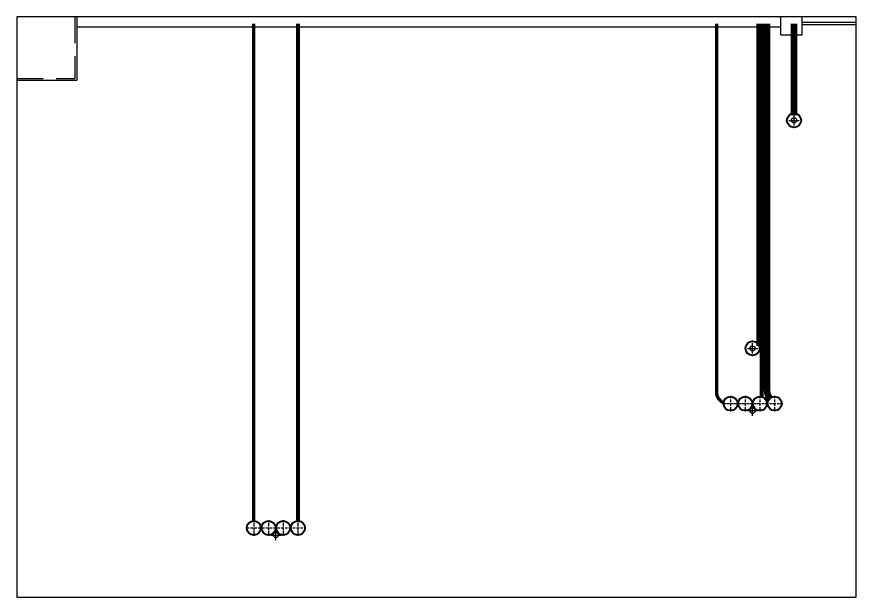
# Model space of a CAD drawing. Header units: millimetres. Extents: x -36531 to 56557, y -58468 to 154.
# Drawn here: x 14293 to 18343, y -31338 to -28538 of the extents above; entities that cross this region are included whole.
import ezdxf

# ---------------------------------------------------------------- set-up
doc = ezdxf.new("R2010")
doc.units = ezdxf.units.MM
doc.header["$PDMODE"] = 34
doc.header["$PDSIZE"] = 25
doc.linetypes.add('ACAD_ISO10W100', pattern=[18.5, 12, -3, 0.5, -3])
doc.linetypes.add('DASHED', pattern=[19.05, 12.7, -6.35])
for name, color, linetype in [('01 Черновое', 7, 'Continuous'), ('02 ЭОМ и СС', 7, 'Continuous'), ('03 Потолок', 7, 'Continuous'), ('11 Привязка размеры', 7, 'Continuous')]:
    doc.layers.add(name, color=color, linetype=linetype)

msp = doc.modelspace()

# ---------------------------------------------------------------- linework, layer by layer
at = {"layer": '01 Черновое'}
msp.add_lwpolyline([(18343.5, -31338.4), (18343.5, -28538.4), (14293.5, -28538.4), (14293.5, -31338.4)], close=True, dxfattribs=at)
at = {"layer": '02 ЭОМ и СС', "color": 6, "const_width": 16, "flags": 128}
msp.add_lwpolyline([(15437, -30970.4), (15437, -28571.4)], dxfattribs=at)
at = {"layer": '02 ЭОМ и СС', "color": 1, "const_width": 20, "flags": 128}
for points in [[(15650, -30970.4), (15650, -28571.4)], [(17887.5, -30371.5), (17887.5, -28571.4)]]:
    msp.add_lwpolyline(points, dxfattribs=at)
at = {"layer": '02 ЭОМ и СС', "color": 6, "const_width": 16, "flags": 128}
msp.add_lwpolyline([(17703.3, -30399.8, -0.299332), (17669.5, -30348.4), (17669.5, -28571.4)], format="xyb", dxfattribs=at)
at = {"layer": '02 ЭОМ и СС', "color": 3, "const_width": 16, "flags": 128}
msp.add_lwpolyline([(17869.5, -30126), (17869.5, -28571.4)], dxfattribs=at)
msp.add_lwpolyline([(17921.6, -30385.6, -0.172285), (17905.5, -30340.2), (17905.5, -28571.4)], format="xyb", dxfattribs=at)
at = {"layer": '02 ЭОМ и СС', "color": 111, "const_width": 16}
msp.add_lwpolyline([(17934, -30375.6, -0.172285), (17921.5, -30340.2), (17921.5, -28571.4)], format="xyb", dxfattribs=at)
at = {"layer": '02 ЭОМ и СС', "color": 254, "const_width": 16}
msp.add_lwpolyline([(18035.5, -29013.1), (18035.5, -28571.4)], dxfattribs=at)
at = {"layer": '02 ЭОМ и СС', "const_width": 16, "flags": 128}
msp.add_lwpolyline([(18051.5, -29013.1), (18051.5, -28571.4)], dxfattribs=at)
at = {"layer": '02 ЭОМ и СС', "lineweight": 40}
msp.add_circle((18043.5, -29037.9), 34, dxfattribs=at)
at = {"layer": '02 ЭОМ и СС', "color": 3, "lineweight": 40}
for centre in [(17843.5, -30138), (17950, -30404.4)]:
    msp.add_circle(centre, 34, dxfattribs=at)
at = {"layer": '02 ЭОМ и СС', "color": 6, "lineweight": 40}
for centre in [(17737, -30404.4), (15437, -31004.4)]:
    msp.add_circle(centre, 34, dxfattribs=at)
at = {"layer": '02 ЭОМ и СС', "color": 1, "lineweight": 40}
for centre in [(17808, -30404.4), (17879, -30404.4), (15508, -31004.4), (15579, -31004.4), (15650, -31004.4)]:
    msp.add_circle(centre, 34, dxfattribs=at)
at = {"layer": '03 Потолок', "color": 1, "linetype": 'DASHED', "ltscale": 10}
for p in [(14574, -28538.4), (14293.5, -28835.4)]:
    msp.add_line(p, (14574, -28835.4), dxfattribs=at)
at = {"layer": '03 Потолок', "color": 1, "lineweight": -2}
for p, q in [((14583.5, -28538.4), (14583.5, -28844.9)), ((17979.5, -28625.4), (17979.5, -28538.4)), ((18083.5, -28625.4), (18083.5, -28538.4)), ((17979.5, -28588.4), (14583.5, -28588.4)), ((18343.5, -28565.4), (18083.5, -28565.4)), ((18343.5, -28577.9), (18083.5, -28577.9)), ((17979.5, -28625.4), (18083.5, -28625.4)), ((14293.5, -28844.9), (14583.5, -28844.9))]:
    msp.add_line(p, q, dxfattribs=at)
at = {"layer": '11 Привязка размеры', "linetype": 'ACAD_ISO10W100'}
for p, q in [((17737, -30366.5), (17737, -30442.3)), ((17808, -30366.5), (17808, -30442.3)), ((17879, -30366.5), (17879, -30442.3)), ((17950, -30366.5), (17950, -30442.3)), ((17703, -30404.4), (17984, -30404.4)), ((15437, -30966.5), (15437, -31042.3)), ((15508, -30966.5), (15508, -31042.3)), ((15579, -30966.5), (15579, -31042.3)), ((15650, -30966.5), (15650, -31042.3)), ((15403, -31004.4), (15684, -31004.4))]:
    msp.add_line(p, q, dxfattribs=at)
at = {"layer": '11 Привязка размеры', "lineweight": -2}
for p in [(18043.5, -29037.9), (17843.5, -30138.4), (17843.5, -30438.4), (15543.5, -31038.4)]:
    msp.add_point(p, dxfattribs=at)

doc.saveas('drawing.dxf')
